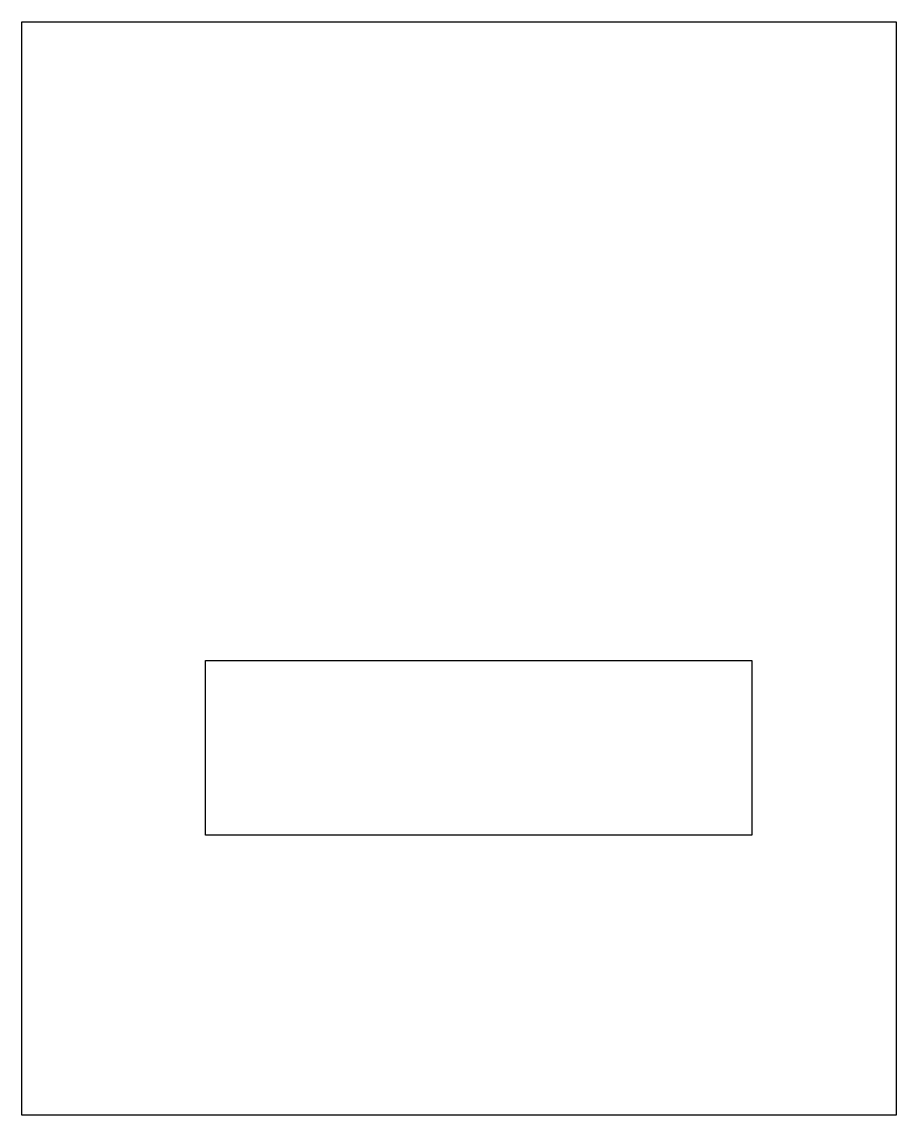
# Model space of a CAD drawing. Extents: x 0.1 to 80.1, y 0 to 100.
import ezdxf

# ---------------------------------------------------------------- set-up
doc = ezdxf.new("R2010")
doc.units = 0
doc.layers.add('Camada_1', color=7, linetype='CONTINUOUS')

msp = doc.modelspace()

# ---------------------------------------------------------------- linework, layer by layer
at = {"layer": 'Camada_1', "color": 7}
for p, q in [((0.05019, 100.049966), (80.05019, 100.049966)), ((0.05019, 0.04997), (0.05019, 100.049966)), ((80.05019, 100.049966), (80.05019, 0.04997)), ((16.85104, 41.646985), (66.85104, 41.646985)), ((16.85104, 25.646985), (16.85104, 41.646985)), ((66.85104, 41.646985), (66.85104, 25.646985)), ((66.85104, 25.646985), (16.85104, 25.646985)), ((80.05019, 0.04997), (0.05019, 0.04997))]:
    msp.add_line(p, q, dxfattribs=at)

doc.saveas('drawing.dxf')
